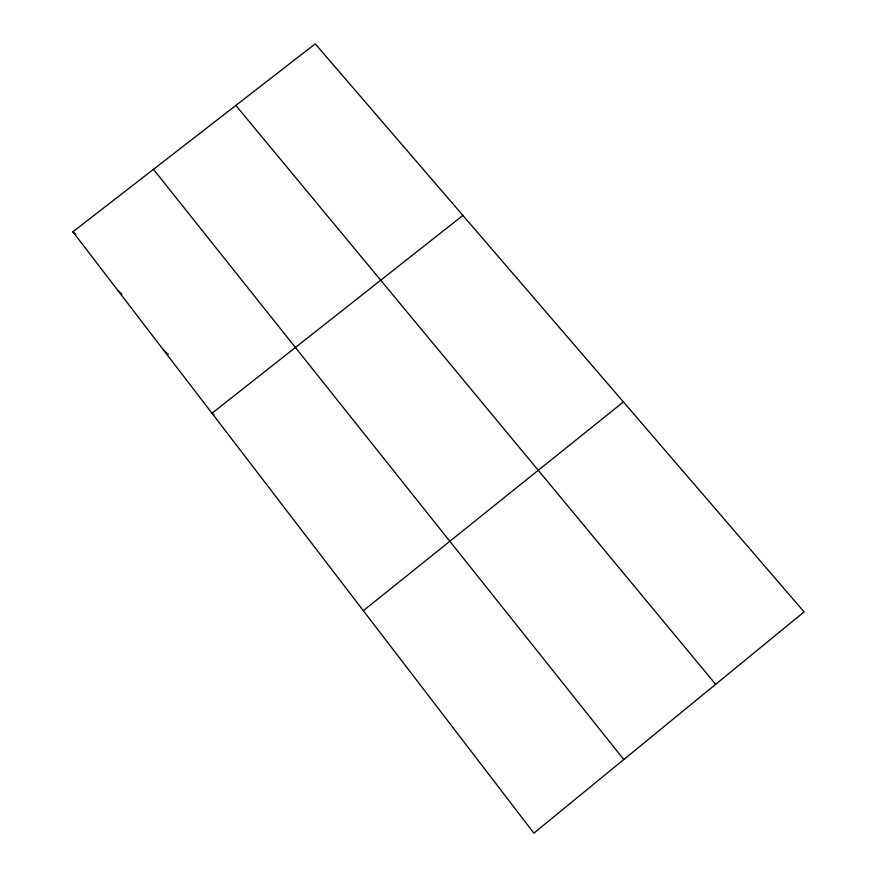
<?xml version="1.0" encoding="UTF-8"?>
<svg xmlns="http://www.w3.org/2000/svg" width="877" height="877" viewBox="0 0 877 877"><rect width="100%" height="100%" fill="white"/><g stroke="black" fill="none" stroke-linecap="round" stroke-linejoin="round"><path stroke-width="1.32" d="M363.341 610.677L623.415 401.951M462.903 215.424L211.993 413.253L213.966 414.7M72.901 231.813L315.249 43.85L804.099 611.905L533.874 833.15L72.901 231.813L75.839 234.466M164.339 351.096L168.296 354.286M118 290.638L121.936 294.036M235.847 105.437L715.654 684.323M153.453 169.338L623.777 759.537"/></g></svg>
